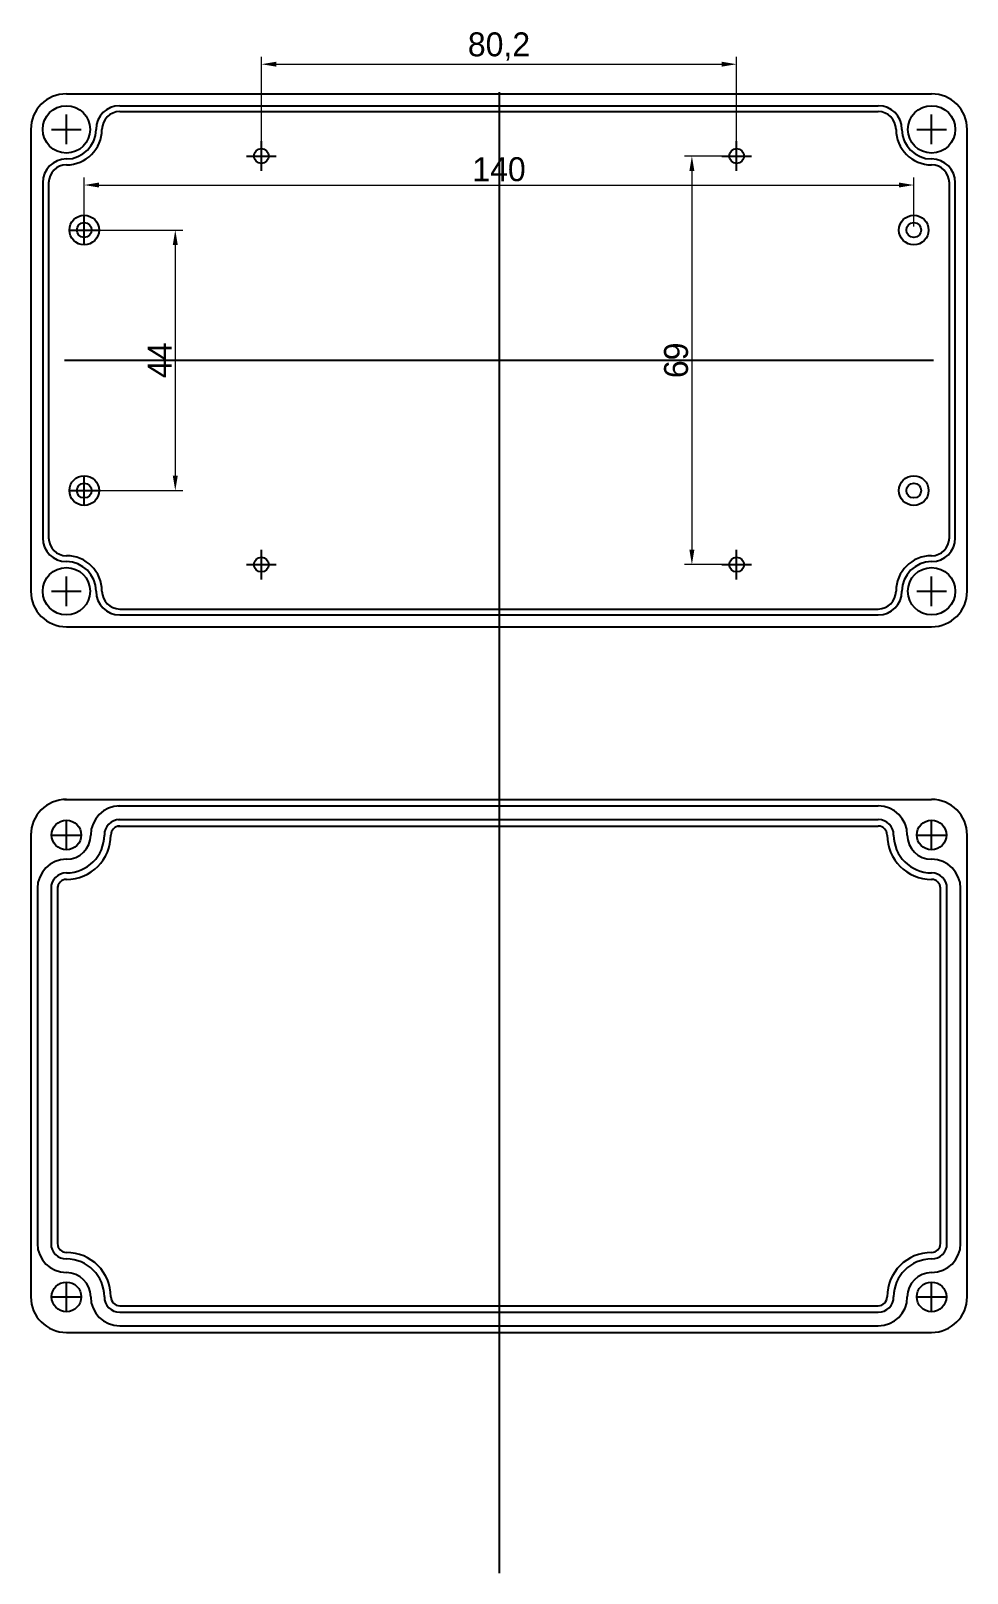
# Model space of a CAD drawing. Header units: millimetres. Extents: x 829 to 987, y -1108 to -848.
import ezdxf

# ---------------------------------------------------------------- set-up
doc = ezdxf.new("R2010")
doc.units = ezdxf.units.MM
doc.dimstyles.new('ISO-25', dxfattribs={"dimtxt": 4.04, "dimasz": 2.5, "dimexe": 1.25, "dimexo": 0.625, "dimtad": 1, "dimtxsty": 'Standard', "dimcen": 2.5, "dimclrd": 256, "dimclrt": 256, "dimadec": 0, "dimazin": 0, "dimtfac": 1, "dimtmove": 0, "dimatfit": 3, "dimfxl": 1, "dimlwd": 9, "dimlwe": 9, "dimarcsym": 0})

# ---------------------------------------------------------------- blocks, each defined once
blk = doc.blocks.new('*D1')
at = {"color": 0, "lineweight": 9}
for p, q in [((838.14, -881.43), (854.14, -881.43)), ((838.14, -925.43), (854.14, -925.43))]:
    blk.add_line(p, q, dxfattribs=at)
at = {"lineweight": 9}
blk.add_line((852.89, -883.93), (852.89, -922.93), dxfattribs=at)
for points in [[(852.47, -883.93), (853.31, -883.93), (852.89, -881.43)], [(852.47, -922.93), (853.31, -922.93), (852.89, -925.43)]]:
    blk.add_solid(points)
at = {"layer": 'Defpoints', "color": 0}
for p in [(837.52, -881.43), (837.52, -925.43), (852.89, -925.43)]:
    blk.add_point(p, dxfattribs=at)
at = {"insert": (850.24, -903.43), "char_height": 4.04, "attachment_point": 5, "rotation": 90}
blk.add_mtext('44', dxfattribs=at)
blk = doc.blocks.new('*D2')
at = {"color": 0, "lineweight": 9}
for p, q in [((837.52, -880.8), (837.52, -872.57)), ((977.52, -880.8), (977.52, -872.57))]:
    blk.add_line(p, q, dxfattribs=at)
at = {"lineweight": 9}
blk.add_line((840.02, -873.82), (975.02, -873.82), dxfattribs=at)
for points in [[(840.02, -873.41), (840.02, -874.24), (837.52, -873.82)], [(975.02, -873.41), (975.02, -874.24), (977.52, -873.82)]]:
    blk.add_solid(points)
at = {"layer": 'Defpoints', "color": 0}
for p in [(977.52, -873.82), (837.52, -881.43), (977.52, -881.43)]:
    blk.add_point(p, dxfattribs=at)
at = {"insert": (907.52, -871.18), "char_height": 4.04, "attachment_point": 5}
blk.add_mtext('140', dxfattribs=at)
blk = doc.blocks.new('*D3')
at = {"color": 0, "lineweight": 9}
for p, q in [((867.42, -868.3), (867.42, -852.17)), ((947.62, -868.3), (947.62, -852.17))]:
    blk.add_line(p, q, dxfattribs=at)
at = {"lineweight": 9}
blk.add_line((869.92, -853.42), (945.12, -853.42), dxfattribs=at)
for points in [[(869.92, -853), (869.92, -853.83), (867.42, -853.42)], [(945.12, -853), (945.12, -853.83), (947.62, -853.42)]]:
    blk.add_solid(points)
at = {"layer": 'Defpoints', "color": 0}
for p in [(947.62, -853.42), (867.42, -868.93), (947.62, -868.93)]:
    blk.add_point(p, dxfattribs=at)
at = {"insert": (907.52, -850.44), "char_height": 4.04, "attachment_point": 5}
blk.add_mtext('80,2', dxfattribs=at)
blk = doc.blocks.new('*D4')
at = {"color": 0, "lineweight": 9}
for p, q in [((946.99, -868.93), (938.82, -868.93)), ((946.99, -937.93), (938.82, -937.93))]:
    blk.add_line(p, q, dxfattribs=at)
at = {"lineweight": 9}
blk.add_line((940.07, -871.43), (940.07, -935.43), dxfattribs=at)
for points in [[(939.65, -871.43), (940.49, -871.43), (940.07, -868.93)], [(939.65, -935.43), (940.49, -935.43), (940.07, -937.93)]]:
    blk.add_solid(points)
at = {"layer": 'Defpoints', "color": 0}
for p in [(947.62, -868.93), (940.07, -937.93), (947.62, -937.93)]:
    blk.add_point(p, dxfattribs=at)
at = {"insert": (937.42, -903.43), "char_height": 4.04, "attachment_point": 5, "rotation": 90}
blk.add_mtext('69', dxfattribs=at)

msp = doc.modelspace()

# ---------------------------------------------------------------- linework, layer by layer
for p, q in [((834.52, -858.426), (980.52, -858.426)), ((907.52, -858.126), (907.52, -1108.256)), ((834.52, -866.926), (834.52, -861.926)), ((843.52, -860.426), (971.52, -860.426)), ((843.52, -861.426), (971.52, -861.426)), ((980.52, -866.926), (980.52, -861.926)), ((828.52, -864.426), (828.52, -942.426)), ((832.02, -864.426), (837.02, -864.426)), ((978.02, -864.426), (983.02, -864.426)), ((986.52, -942.426), (986.52, -864.426)), ((867.42, -871.426), (867.42, -866.426)), ((947.62, -871.426), (947.62, -866.426)), ((864.92, -868.926), (869.92, -868.926)), ((945.12, -868.926), (950.12, -868.926)), ((830.52, -873.426), (830.52, -933.426)), ((831.52, -873.426), (831.52, -933.426)), ((983.52, -933.426), (983.52, -873.426)), ((984.52, -933.426), (984.52, -873.426)), ((837.52, -883.926), (837.52, -878.926)), ((835.02, -881.426), (840.02, -881.426)), ((834.17, -903.426), (980.87, -903.426)), ((837.52, -927.926), (837.52, -922.926)), ((835.02, -925.426), (840.02, -925.426)), ((867.42, -940.426), (867.42, -935.426)), ((947.62, -940.426), (947.62, -935.426)), ((834.52, -944.926), (834.52, -939.926)), ((864.92, -937.926), (869.92, -937.926)), ((945.12, -937.926), (950.12, -937.926)), ((980.52, -944.926), (980.52, -939.926)), ((832.02, -942.426), (837.02, -942.426)), ((978.02, -942.426), (983.02, -942.426)), ((843.52, -945.426), (971.52, -945.426)), ((843.52, -946.426), (971.52, -946.426)), ((834.52, -948.426), (980.52, -948.426)), ((834.17, -977.595), (980.52, -977.595)), ((843.17, -978.695), (971.52, -978.695)), ((834.52, -986.095), (834.52, -981.095)), ((843.17, -980.995), (971.52, -980.995)), ((980.52, -986.095), (980.52, -981.095)), ((828.52, -983.295), (828.52, -1061.595)), ((832.02, -983.595), (837.02, -983.595)), ((843.17, -982.095), (971.52, -982.095)), ((978.02, -983.595), (983.02, -983.595)), ((986.52, -1061.595), (986.52, -983.595)), ((829.62, -992.295), (829.62, -1052.595)), ((831.92, -992.295), (831.92, -1052.595)), ((833.02, -992.295), (833.02, -1052.595)), ((982.02, -1052.595), (982.02, -992.595)), ((983.12, -1052.595), (983.12, -992.595)), ((985.42, -1052.595), (985.42, -992.595)), ((834.52, -1064.095), (834.52, -1059.095)), ((980.52, -1064.095), (980.52, -1059.095)), ((832.02, -1061.595), (837.02, -1061.595)), ((978.02, -1061.595), (983.02, -1061.595)), ((843.52, -1063.095), (971.52, -1063.095)), ((843.52, -1064.195), (971.52, -1064.195)), ((834.52, -1067.595), (980.52, -1067.595)), ((843.52, -1066.495), (971.52, -1066.495))]:
    msp.add_line(p, q)
for centre, radius in [((834.52, -864.426), 4), ((980.52, -864.426), 4), ((867.42, -868.926), 1.25), ((947.62, -868.926), 1.25), ((837.52, -881.426), 2.5), ((837.52, -881.426), 1.25), ((977.52, -881.426), 2.5), ((977.52, -881.426), 1.25), ((837.52, -925.426), 2.5), ((837.52, -925.426), 1.25), ((977.52, -925.426), 2.5), ((977.52, -925.426), 1.25), ((867.42, -937.926), 1.25), ((947.62, -937.926), 1.25), ((834.52, -942.426), 4), ((980.52, -942.426), 4), ((834.52, -983.595), 2.5), ((980.52, -983.595), 2.5), ((834.52, -1061.595), 2.5), ((980.52, -1061.595), 2.5)]:
    msp.add_circle(centre, radius)
for centre, radius, start, end in [((834.52, -864.426), 6, 90, 180), ((980.52, -864.426), 6, 0, 90), ((843.52, -864.426), 4, 90, 180), ((843.52, -864.426), 3, 90, 180), ((971.52, -864.426), 4, 0, 90), ((971.52, -864.426), 3, 0, 90), ((834.52, -864.426), 6, 270, 0), ((834.52, -864.426), 5, 270, 0), ((980.52, -864.426), 6, 180, 270), ((980.52, -864.426), 5, 180, 270), ((834.52, -873.426), 4, 90, 180), ((980.52, -873.426), 4, 0, 90), ((834.52, -873.426), 3, 90, 180), ((980.52, -873.426), 3, 0, 90), ((834.52, -933.426), 4, 180, 270), ((834.52, -933.426), 3, 180, 270), ((980.52, -933.426), 3, 270, 0), ((980.52, -933.426), 4, 270, 0), ((834.52, -942.426), 6, 0, 90), ((834.52, -942.426), 5, 0, 90), ((980.52, -942.426), 6, 90, 180), ((980.52, -942.426), 5, 90, 180), ((834.52, -942.426), 6, 180, 270), ((843.52, -942.426), 4, 180, 270), ((843.52, -942.426), 3, 180, 270), ((971.52, -942.426), 3, 270, 0), ((971.52, -942.426), 4, 270, 0), ((980.52, -942.426), 6, 270, 0), ((834.52, -983.595), 6, 90, 180), ((843.52, -983.595), 4.9, 90, 180), ((971.52, -983.595), 4.9, 0, 90), ((980.52, -983.595), 6, 0, 90), ((843.52, -983.595), 2.6, 90, 180), ((971.52, -983.595), 2.6, 0, 90), ((834.52, -983.595), 4.1, 270, 0), ((834.52, -983.595), 6.4, 270, 0), ((834.52, -983.595), 6.4, 270, 0), ((834.52, -983.595), 7.5, 270, 0), ((843.52, -983.595), 1.5, 90, 180), ((971.52, -983.595), 1.5, 0, 90), ((980.52, -983.595), 7.5, 180, 270), ((980.52, -983.595), 6.4, 180, 270), ((980.52, -983.595), 4.1, 180, 270), ((834.52, -992.595), 4.9, 90, 180), ((980.52, -992.595), 4.9, 0, 90), ((834.52, -992.595), 2.6, 90, 180), ((834.52, -992.595), 1.5, 90, 180), ((980.52, -992.595), 2.6, 0, 90), ((980.52, -992.595), 1.5, 0, 90), ((834.52, -1052.595), 4.9, 180, 270), ((834.52, -1052.595), 2.6, 180, 270), ((834.52, -1052.595), 1.5, 180, 270), ((834.52, -1061.595), 7.5, 0, 90), ((980.52, -1061.595), 7.5, 90, 180), ((980.52, -1052.595), 4.9, 270, 0), ((980.52, -1052.595), 2.6, 270, 0), ((980.52, -1052.595), 1.5, 270, 0), ((834.52, -1061.595), 6.4, 0, 90), ((834.52, -1061.595), 4.1, 0, 90), ((980.52, -1061.595), 6.4, 90, 180), ((980.52, -1061.595), 4.1, 90, 180), ((834.52, -1061.595), 6, 180, 270), ((843.52, -1061.595), 4.9, 180, 270), ((843.52, -1061.595), 2.6, 180, 270), ((843.52, -1061.595), 1.5, 180, 270), ((971.52, -1061.595), 4.9, 270, 0), ((971.52, -1061.595), 2.6, 270, 0), ((971.52, -1061.595), 1.5, 270, 0), ((980.52, -1061.595), 6, 270, 0)]:
    msp.add_arc(centre, radius, start, end)

# ---------------------------------------------------------------- dimensions: what is measured, and where the dimension line sits
for base, p1, p2, picture, middle in [((947.62, -853.417), (867.42, -868.926), (947.62, -868.926), '*D3', (907.52, -850.436)), ((977.52, -873.825), (837.52, -881.426), (977.52, -881.426), '*D2', (907.52, -871.18))]:
    dim = msp.add_linear_dim(base=base, p1=p1, p2=p2, dimstyle='ISO-25')
    dim.commit()
    dim.dimension.update_dxf_attribs({"geometry": picture, "text_midpoint": middle})
for base, p1, p2, picture, middle in [((940.07, -937.926), (947.62, -868.926), (947.62, -937.926), '*D4', (937.425, -903.426)), ((852.89, -925.426), (837.52, -881.426), (837.52, -925.426), '*D1', (850.245, -903.426))]:
    dim = msp.add_linear_dim(base=base, p1=p1, p2=p2, angle=90, dimstyle='ISO-25')
    dim.commit()
    dim.dimension.update_dxf_attribs({"geometry": picture, "text_midpoint": middle})

doc.saveas('drawing.dxf')
